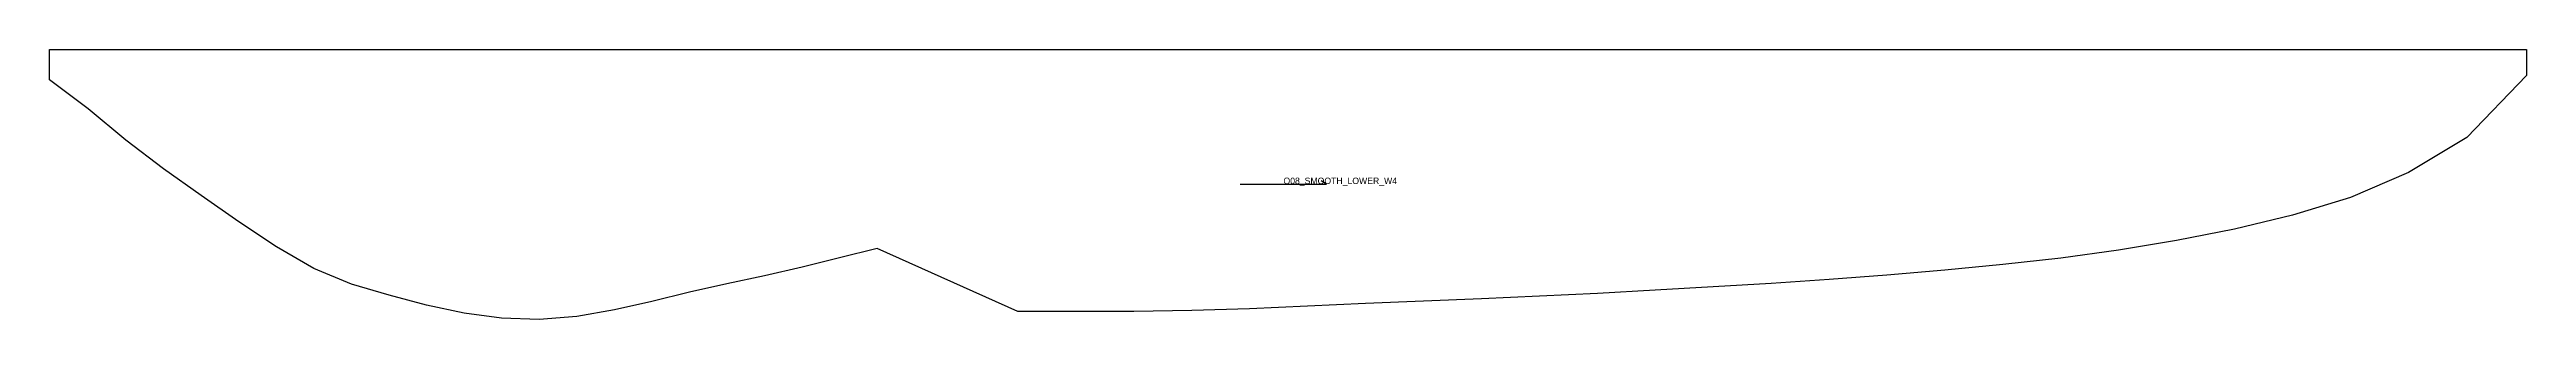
# Model space of a CAD drawing. Header units: millimetres. Extents: x 0 to 2294, y -250 to 0.
import ezdxf

# ---------------------------------------------------------------- set-up
doc = ezdxf.new("R2010")
doc.units = ezdxf.units.MM
for name, color, linetype in [('CUT', 1, 'Continuous'), ('GRAIN', 3, 'Continuous'), ('LABEL', 7, 'Continuous'), ('SEW', 5, 'Continuous')]:
    doc.layers.add(name, color=color, linetype=linetype)

msp = doc.modelspace()

# ---------------------------------------------------------------- linework, layer by layer
at = {"layer": 'CUT'}
msp.add_lwpolyline([(0, 0), (35.8, 0), (70.6, 0), (105.6, 0), (140.5, 0), (175.3, 0), (210.1, 0), (244.9, 0), (279.6, 0), (314.4, 0), (349.2, 0), (384, 0), (418.7, 0), (453.5, 0), (488.3, 0), (523, 0), (557.8, 0), (592.6, 0), (627.4, 0), (662.1, 0), (696.9, 0), (731.7, 0), (766.5, 0), (896.9, 0), (950.6, 0), (1004.2, 0), (1057.9, 0), (1111.5, 0), (1165.2, 0), (1218.8, 0), (1272.5, 0), (1326.1, 0), (1379.8, 0), (1433.5, 0), (1487.1, 0), (1540.8, 0), (1594.4, 0), (1648.1, 0), (1701.7, 0), (1755.4, 0), (1809, 0), (1862.7, 0), (1916.3, 0), (1970, 0), (2023.7, 0), (2077.3, 0), (2131, 0), (2184.7, 0), (2238.7, 0), (2294, 0), (2294, -5), (2294, -10), (2294, -14.9), (2294, -19.7), (2294, -24.2), (2238.7, -81.5), (2184.7, -114.1), (2131, -137.1), (2077.3, -153.4), (2023.7, -166.4), (1970, -177.1), (1916.3, -186), (1862.7, -193.3), (1809, -199.3), (1755.4, -204.5), (1701.7, -209), (1648.1, -213.1), (1594.4, -216.7), (1540.8, -220), (1487.1, -223.1), (1433.5, -226), (1379.8, -228.6), (1326.1, -231), (1272.5, -233.2), (1218.8, -235.4), (1165.2, -237.9), (1111.5, -240.2), (1057.9, -241.9), (1004.2, -242.7), (950.6, -242.7), (896.9, -242.7), (766.5, -184.3), (731.7, -193.1), (696.9, -201.6), (662.1, -209.6), (627.4, -217.1), (592.6, -225), (557.8, -233.5), (523.1, -241.3), (488.3, -247.3), (453.5, -250.2), (418.7, -249), (384, -244.2), (349.2, -236.8), (314.4, -227.6), (279.6, -217.5), (244.9, -202.8), (210.1, -182.8), (175.3, -159.6), (140.5, -135.2), (105.6, -110.7), (70.6, -83.9), (35.8, -54.9), (0, -28), (0, -22.8), (0, -17.3), (0, -11.6), (0, -5.8), (0, 0)], close=True, dxfattribs=at)
at = {"layer": 'GRAIN'}
for p, q in [((1102.8, -124.7), (1182.8, -124.7)), ((1182.8, -124.7), (1177.8, -121.7))]:
    msp.add_line(p, q, dxfattribs=at)
at = {"layer": 'SEW'}
msp.add_lwpolyline([(0, 0), (35.8, 0), (70.6, 0), (105.6, 0), (140.5, 0), (175.3, 0), (210.1, 0), (244.9, 0), (279.6, 0), (314.4, 0), (349.2, 0), (384, 0), (418.7, 0), (453.5, 0), (488.3, 0), (523, 0), (557.8, 0), (592.6, 0), (627.4, 0), (662.1, 0), (696.9, 0), (731.7, 0), (766.5, 0), (896.9, 0), (950.6, 0), (1004.2, 0), (1057.9, 0), (1111.5, 0), (1165.2, 0), (1218.8, 0), (1272.5, 0), (1326.1, 0), (1379.8, 0), (1433.5, 0), (1487.1, 0), (1540.8, 0), (1594.4, 0), (1648.1, 0), (1701.7, 0), (1755.4, 0), (1809, 0), (1862.7, 0), (1916.3, 0), (1970, 0), (2023.7, 0), (2077.3, 0), (2131, 0), (2184.7, 0), (2238.7, 0), (2294, 0), (2294, -5), (2294, -10), (2294, -14.9), (2294, -19.7), (2294, -24.2), (2238.7, -81.5), (2184.7, -114.1), (2131, -137.1), (2077.3, -153.4), (2023.7, -166.4), (1970, -177.1), (1916.3, -186), (1862.7, -193.3), (1809, -199.3), (1755.4, -204.5), (1701.7, -209), (1648.1, -213.1), (1594.4, -216.7), (1540.8, -220), (1487.1, -223.1), (1433.5, -226), (1379.8, -228.6), (1326.1, -231), (1272.5, -233.2), (1218.8, -235.4), (1165.2, -237.9), (1111.5, -240.2), (1057.9, -241.9), (1004.2, -242.7), (950.6, -242.7), (896.9, -242.7), (766.5, -184.3), (731.7, -193.1), (696.9, -201.6), (662.1, -209.6), (627.4, -217.1), (592.6, -225), (557.8, -233.5), (523.1, -241.3), (488.3, -247.3), (453.5, -250.2), (418.7, -249), (384, -244.2), (349.2, -236.8), (314.4, -227.6), (279.6, -217.5), (244.9, -202.8), (210.1, -182.8), (175.3, -159.6), (140.5, -135.2), (105.6, -110.7), (70.6, -83.9), (35.8, -54.9), (0, -28), (0, -22.8), (0, -17.3), (0, -11.6), (0, -5.8)], close=True, dxfattribs=at)

# ---------------------------------------------------------------- texts
at = {"layer": 'LABEL'}
msp.add_text('O08_SMOOTH_LOWER_W4', height=6, dxfattribs=at).set_placement((1142.8, -124.7))

doc.saveas('drawing.dxf')
